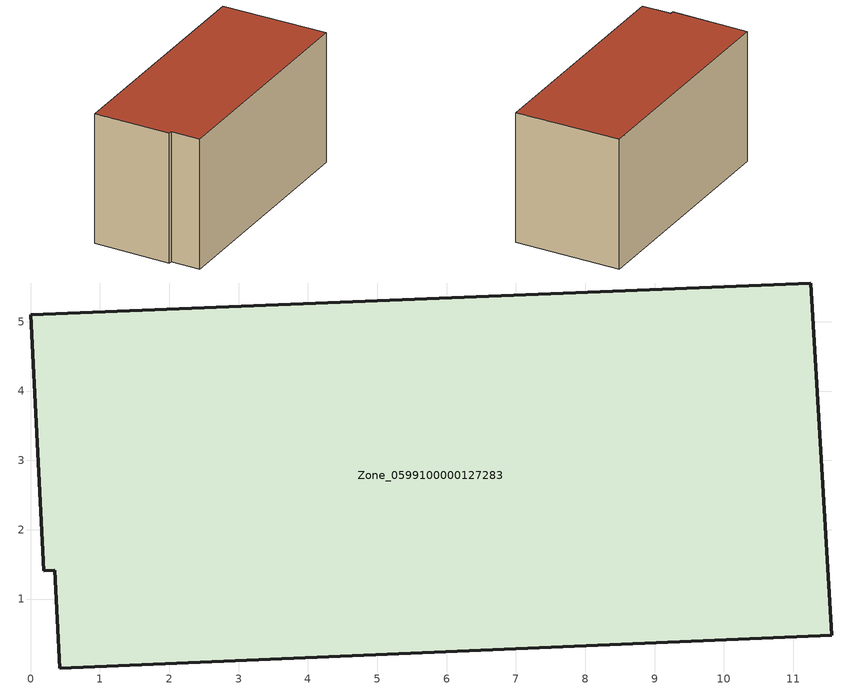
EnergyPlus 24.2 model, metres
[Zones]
Zone_0599100000127283
 floor ground (C_G): 0.42,0.01 0.35,1.42 0.19,1.41 0,5.1 11.25,5.56 11.56,0.48 z0
 wall outside (C_F): 11.56,0.48 11.25,5.56 0,5.1 0.19,1.41 0.35,1.42 0.42,0.01 11.56,0.48 z0:6.39
 roof outside (C_R): 0.35,1.42 0.42,0.01 11.56,0.48 11.25,5.56 0,5.1 0.19,1.41 z6.39
[BUILDING]
Pand.0599100000127283: North Axis=0; Terrain=City; Loads Convergence Tolerance Value=0.04; Temperature Convergence Tolerance Value=0.4; Solar Distribution=FullExterior; Maximum Number of Warmup Days=25; Minimum Number of Warmup Days=1
[Site:Location]
Rotterdam.The.Hague.AP_ZH_NLD Design_Conditions: Latitude=51.96; Longitude=4.45; Time Zone=1; Elevation=-4.5
[SITE:GROUNDTEMPERATURE:BUILDINGSURFACE]
18, 18, 18, 18, 18, 18, 18, 18, 18, 18, 18, 18
[MATERIAL] Thermal Absorptance=0.9; Solar Absorptance=0.7; Visible Absorptance=0.7
Name | Roughness | Thickness | Conductivity | Density | Specific Heat
G.TC.1946 | MediumSmooth | 0.15 | 1 | 540 | 1210
F.TC.1946 | Rough | 0.3 | 0.857143 | 1920 | 840
R.TC.1946 | MediumRough | 0.2 | 0.909091 | 1500 | 1000
[CONSTRUCTION]
C_G: G.TC.1946
C_F: F.TC.1946
C_R: R.TC.1946
[ZONE]
Zone_0599100000127283: Type=1; Multiplier=1; Ceiling Height=Autocalculate; Volume=Autocalculate; Floor Area=autocalculate; Part of Total Floor Area=Yes
[ZONEINFILTRATION:DESIGNFLOWRATE]
Infil_Zone_0599100000127283: Zone or ZoneList or Space or SpaceList=Zone_0599100000127283; Schedule=AlwaysOn; Design Flow Rate Calculation Method=Flow/Area; Flow Rate per Floor Area=0.003; Constant Term Coefficient=1; Temperature Term Coefficient=0; Velocity Term Coefficient=0; Velocity Squared Term Coefficient=0
[HVACTEMPLATE:ZONE:IDEALLOADSAIRSYSTEM]
Zone_0599100000127283: Maximum Heating Supply Air Temperature=50; Minimum Cooling Supply Air Temperature=13; Maximum Heating Supply Air Humidity Ratio=0.0156; Minimum Cooling Supply Air Humidity Ratio=0.0077; Heating Limit=NoLimit; Cooling Limit=NoLimit; Dehumidification Control Type=ConstantSensibleHeatRatio; Cooling Sensible Heat Ratio=0.7; Dehumidification Setpoint=60; Humidification Control Type=None; Humidification Setpoint=30; Outdoor Air Method=None; Outdoor Air Flow Rate per Person=0.00944; Outdoor Air Flow Rate per Zone Floor Area=0; Outdoor Air Flow Rate per Zone=0; Demand Controlled Ventilation Type=None; Outdoor Air Economizer Type=NoEconomizer; Heat Recovery Type=None; Sensible Heat Recovery Effectiveness=0.7; Latent Heat Recovery Effectiveness=0.65
[ZONECONTROL:THERMOSTAT]
ThermostatControl_Zone_0599100000127283: Zone or ZoneList=Zone_0599100000127283; Control Type Schedule=DualSetpointControlType; Control 1=Thermostat_Zone_0599100000127283; Temperature Difference Between Cutout And Setpoint=0
[THERMOSTATSETPOINT:DUALSETPOINT]
Thermostat_Zone_0599100000127283: Heating Setpoint Temperature Schedule=HeatingSetpoint_Zone_0599100000127283; Cooling Setpoint Temperature Schedule=CoolingSetpoint_Zone_0599100000127283
[SCHEDULE:COMPACT]
HeatingSetpoint_Zone_0599100000127283: Through: 12/31, For: AllDays, Until: 24:00, 21
CoolingSetpoint_Zone_0599100000127283: Through: 12/31, For: AllDays, Until: 24:00, 24
DualSetpointControlType: Through: 12/31, For: AllDays, Until: 24:00, 4
AlwaysOn: Through: 12/31, For: AllDays, Until: 24:00, 1
